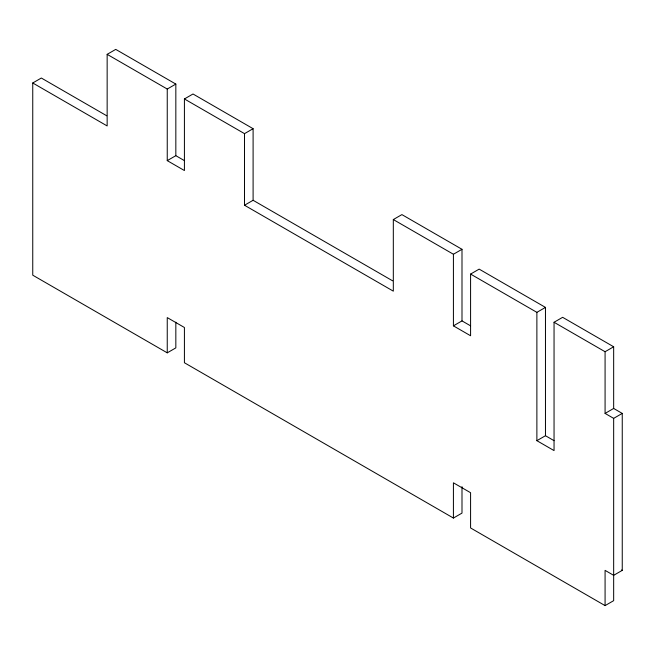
<?xml version="1.0" encoding="UTF-8"?>
<svg xmlns="http://www.w3.org/2000/svg" width="655" height="655" viewBox="0 0 655 655"><rect width="100%" height="100%" fill="white"/><g stroke="black" fill="none" stroke-linecap="round" stroke-linejoin="round"><path stroke-width="0.98" d="M175.835 322.178L175.835 347.879L167.246 352.84L32.75 275.182L32.75 82.98L41.339 78.027L106.749 115.788M32.75 82.98L107.15 125.94L107.15 54.34L115.739 49.387L175.835 84.077L175.835 155.677L184.415 160.631M107.15 54.34L167.246 89.039L175.835 84.077M184.415 98.954L193.004 93.992L253.1 128.691L253.1 200.283L244.511 205.244L244.511 133.645L184.415 98.954L184.415 170.546L167.246 160.631L167.246 89.039M167.246 160.631L175.835 155.677M244.511 133.645L253.1 128.691M393.319 219.556L401.9 214.603L461.996 249.301L461.996 320.893L453.416 325.846L453.416 254.255L393.319 219.556L393.319 291.156L244.511 205.244M453.416 254.255L461.996 249.301M470.585 274.077L479.165 269.123L545.468 307.4L545.468 435.714L536.879 440.676L536.879 312.353L470.585 274.077L470.585 335.761L453.416 325.846M536.879 312.353L545.468 307.4M554.048 322.268L562.637 317.315L613.661 346.773L613.661 408.458L605.081 413.411L605.081 351.727L554.048 322.268L554.048 450.591L536.879 440.676M605.081 351.727L613.661 346.773M613.661 418.365L622.25 413.411L622.25 570.366L613.661 575.327L605.081 570.366L605.081 605.613L613.661 600.66L613.661 418.365L605.081 413.411M167.246 352.84L167.246 317.593L184.415 327.5L184.415 362.747L453.416 518.056L461.996 513.094L461.996 486.665M253.1 200.283L392.607 280.823M461.996 320.893L470.585 325.846M613.661 408.458L622.25 413.411M545.468 435.714L554.048 440.676M621.546 569.965L622.25 570.366M605.081 605.613L470.585 527.963L470.585 492.716L453.416 482.809L453.416 518.056"/></g></svg>
